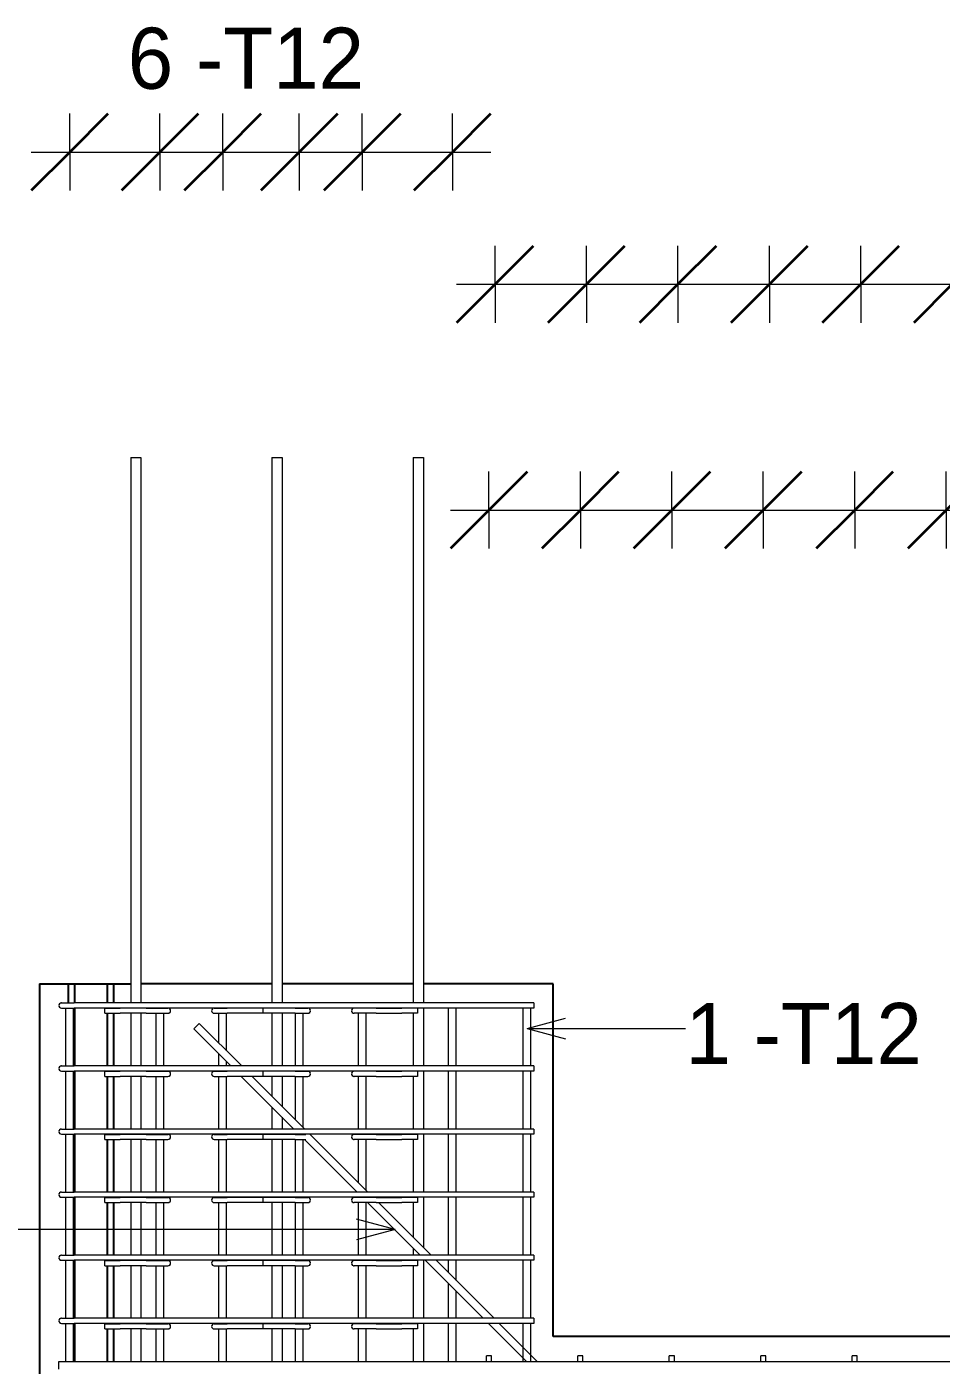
# Model space of a CAD drawing. Header units: millimetres. Extents: x -31655 to -5862, y 2843 to 78926.
# Drawn here: x -30470 to -29046, y 5605 to 7691 of the extents above; entities that cross this region are included whole.
import ezdxf

# ---------------------------------------------------------------- set-up
doc = ezdxf.new("R2010")
doc.units = ezdxf.units.MM
for name, color, linetype, lineweight in [('A-ANNO-DIMS', 211, 'Continuous', 9), ('A-ANNO-DIMS-40', 211, 'Continuous', 9), ('A-WALL', 113, 'Continuous', 25), ('S-RBAR', 171, 'Continuous', 18), ('S-RBAR-IDEN', 171, 'Continuous', 9)]:
    doc.layers.add(name, color=color, linetype=linetype, lineweight=lineweight)
doc.styles.add('Nirmala UI', font='Nirmala.ttf', dxfattribs={"height": 95.25})
doc.dimstyles.new('Arc_Length_-_2_5mm_Arial', dxfattribs={"dimscale": 304.8, "dimtxt": 100.546939, "dimasz": 0.393701, "dimexe": 0.19685, "dimexo": 0.0625, "dimgap": 0.229659, "dimtad": 1, "dimdec": 0, "dimzin": 0, "dimdsep": 46, "dimtxsty": 'Nirmala UI', "dimblk1": 'OBLIQUE', "dimblk2": 'OBLIQUE', "dimsah": 1, "dimcen": 0.09, "dimdle": 0.19685, "dimazin": 0, "dimtfac": 1, "dimtdec": 4, "dimtix": 1, "dimtmove": 0, "dimatfit": 3, "dimfxl": 0.19685, "dimfxlon": 1, "dimtvp": 1, "dimtolj": 1, "dimtzin": 0, "dimarcsym": 2})

# ---------------------------------------------------------------- blocks, each defined once
blk = doc.blocks.new('DIMBLOCK64-Elevation Front')
at = {"layer": 'A-ANNO-DIMS-40', "lineweight": 35}
for p, q in [((-29750.4, 6937.9), (-29690.4, 6997.9)), ((-29607.9, 6937.9), (-29547.9, 6997.9)), ((-29750.4, 6937.9), (-29810.4, 6877.9)), ((-29607.9, 6937.9), (-29667.9, 6877.9))]:
    blk.add_line(p, q, dxfattribs=at)
at = {"layer": 'A-ANNO-DIMS-40'}
for p, q in [((-29750.4, 6937.9), (-29750.4, 6997.9)), ((-29607.9, 6937.9), (-29607.9, 6997.9)), ((-29810.4, 6937.9), (-29607.9, 6937.9)), ((-29750.4, 6937.9), (-29750.4, 6877.9)), ((-29607.9, 6937.9), (-29607.9, 6877.9))]:
    blk.add_line(p, q, dxfattribs=at)
blk = doc.blocks.new('_Oblique')
at = {"color": 0, "linetype": 'ByBlock', "lineweight": -2}
blk.add_line((-0.5, -0.5), (0.5, 0.5), dxfattribs=at)
blk = doc.blocks.new('DIMBLOCK65-Elevation Front')
at = {"layer": 'A-ANNO-DIMS-40', "lineweight": 35}
for p, q in [((-29607.9, 6937.9), (-29547.9, 6997.9)), ((-29465.4, 6937.9), (-29405.4, 6997.9)), ((-29607.9, 6937.9), (-29667.9, 6877.9)), ((-29465.4, 6937.9), (-29525.4, 6877.9))]:
    blk.add_line(p, q, dxfattribs=at)
at = {"layer": 'A-ANNO-DIMS-40'}
for p, q in [((-29607.9, 6937.9), (-29607.9, 6997.9)), ((-29465.4, 6937.9), (-29465.4, 6997.9)), ((-29607.9, 6937.9), (-29465.4, 6937.9)), ((-29607.9, 6937.9), (-29607.9, 6877.9)), ((-29465.4, 6937.9), (-29465.4, 6877.9))]:
    blk.add_line(p, q, dxfattribs=at)
blk = doc.blocks.new('DIMBLOCK66-Elevation Front')
at = {"layer": 'A-ANNO-DIMS-40', "lineweight": 35}
for p, q in [((-29465.4, 6937.9), (-29405.4, 6997.9)), ((-29323, 6937.9), (-29263, 6997.9)), ((-29465.4, 6937.9), (-29525.4, 6877.9)), ((-29323, 6937.9), (-29383, 6877.9))]:
    blk.add_line(p, q, dxfattribs=at)
at = {"layer": 'A-ANNO-DIMS-40'}
for p, q in [((-29465.4, 6937.9), (-29465.4, 6997.9)), ((-29323, 6937.9), (-29323, 6997.9)), ((-29465.4, 6937.9), (-29323, 6937.9)), ((-29465.4, 6937.9), (-29465.4, 6877.9)), ((-29323, 6937.9), (-29323, 6877.9))]:
    blk.add_line(p, q, dxfattribs=at)
blk = doc.blocks.new('DIMBLOCK67-Elevation Front')
at = {"layer": 'A-ANNO-DIMS-40', "lineweight": 35}
for p, q in [((-29323, 6937.9), (-29263, 6997.9)), ((-29180.5, 6937.9), (-29120.5, 6997.9)), ((-29323, 6937.9), (-29383, 6877.9)), ((-29180.5, 6937.9), (-29240.5, 6877.9))]:
    blk.add_line(p, q, dxfattribs=at)
at = {"layer": 'A-ANNO-DIMS-40'}
for p, q in [((-29323, 6937.9), (-29323, 6997.9)), ((-29180.5, 6937.9), (-29180.5, 6997.9)), ((-29323, 6937.9), (-29180.5, 6937.9)), ((-29323, 6937.9), (-29323, 6877.9)), ((-29180.5, 6937.9), (-29180.5, 6877.9))]:
    blk.add_line(p, q, dxfattribs=at)
blk = doc.blocks.new('DIMBLOCK68-Elevation Front')
at = {"layer": 'A-ANNO-DIMS-40', "lineweight": 35}
for p, q in [((-29180.5, 6937.9), (-29120.5, 6997.9)), ((-29038, 6937.9), (-28978, 6997.9)), ((-29180.5, 6937.9), (-29240.5, 6877.9)), ((-29038, 6937.9), (-29098, 6877.9))]:
    blk.add_line(p, q, dxfattribs=at)
at = {"layer": 'A-ANNO-DIMS-40'}
for p, q in [((-29180.5, 6937.9), (-29180.5, 6997.9)), ((-29038, 6937.9), (-29038, 6997.9)), ((-29180.5, 6937.9), (-29038, 6937.9)), ((-29180.5, 6937.9), (-29180.5, 6877.9)), ((-29038, 6937.9), (-29038, 6877.9))]:
    blk.add_line(p, q, dxfattribs=at)
blk = doc.blocks.new('DIMBLOCK69-Elevation Front')
at = {"layer": 'A-ANNO-DIMS-40', "lineweight": 35}
for p, q in [((-29038, 6937.9), (-28978, 6997.9)), ((-28895.5, 6937.9), (-28835.5, 6997.9)), ((-29038, 6937.9), (-29098, 6877.9)), ((-28895.5, 6937.9), (-28955.5, 6877.9))]:
    blk.add_line(p, q, dxfattribs=at)
at = {"layer": 'A-ANNO-DIMS-40'}
for p, q in [((-29038, 6937.9), (-29038, 6997.9)), ((-28895.5, 6937.9), (-28895.5, 6997.9)), ((-29038, 6937.9), (-28895.5, 6937.9)), ((-29038, 6937.9), (-29038, 6877.9)), ((-28895.5, 6937.9), (-28895.5, 6877.9))]:
    blk.add_line(p, q, dxfattribs=at)
blk = doc.blocks.new('DIMBLOCK82-Elevation Front')
at = {"layer": 'A-ANNO-DIMS-40', "lineweight": 35}
for p, q in [((-29750.4, 6937.9), (-29690.4, 6997.9)), ((-29607.9, 6937.9), (-29547.9, 6997.9)), ((-29465.4, 6937.9), (-29405.4, 6997.9)), ((-29323, 6937.9), (-29263, 6997.9)), ((-29180.5, 6937.9), (-29120.5, 6997.9)), ((-29038, 6937.9), (-28978, 6997.9)), ((-28895.5, 6937.9), (-28835.5, 6997.9)), ((-28753.1, 6937.9), (-28693.1, 6997.9)), ((-28610.6, 6937.9), (-28550.6, 6997.9)), ((-28468.1, 6937.9), (-28408.1, 6997.9)), ((-28325.6, 6937.9), (-28265.6, 6997.9)), ((-28183.2, 6937.9), (-28123.2, 6997.9)), ((-28040.7, 6937.9), (-27980.7, 6997.9)), ((-27898.2, 6937.9), (-27838.2, 6997.9)), ((-27755.7, 6937.9), (-27695.7, 6997.9)), ((-27613.3, 6937.9), (-27553.3, 6997.9)), ((-27470.8, 6937.9), (-27410.8, 6997.9)), ((-27328.3, 6937.9), (-27268.3, 6997.9)), ((-27185.8, 6937.9), (-27125.8, 6997.9)), ((-29750.4, 6937.9), (-29810.4, 6877.9)), ((-29607.9, 6937.9), (-29667.9, 6877.9)), ((-29465.4, 6937.9), (-29525.4, 6877.9)), ((-29323, 6937.9), (-29383, 6877.9)), ((-29180.5, 6937.9), (-29240.5, 6877.9)), ((-29038, 6937.9), (-29098, 6877.9)), ((-28895.5, 6937.9), (-28955.5, 6877.9)), ((-28753.1, 6937.9), (-28813.1, 6877.9)), ((-28610.6, 6937.9), (-28670.6, 6877.9)), ((-28468.1, 6937.9), (-28528.1, 6877.9)), ((-28325.6, 6937.9), (-28385.6, 6877.9)), ((-28183.2, 6937.9), (-28243.2, 6877.9)), ((-28040.7, 6937.9), (-28100.7, 6877.9)), ((-27898.2, 6937.9), (-27958.2, 6877.9)), ((-27755.7, 6937.9), (-27815.7, 6877.9)), ((-27613.3, 6937.9), (-27673.3, 6877.9)), ((-27470.8, 6937.9), (-27530.8, 6877.9)), ((-27328.3, 6937.9), (-27388.3, 6877.9)), ((-27185.8, 6937.9), (-27245.8, 6877.9))]:
    blk.add_line(p, q, dxfattribs=at)
at = {"layer": 'A-ANNO-DIMS-40'}
for p, q in [((-29750.4, 6937.9), (-29750.4, 6997.9)), ((-29607.9, 6937.9), (-29607.9, 6997.9)), ((-29465.4, 6937.9), (-29465.4, 6997.9)), ((-29323, 6937.9), (-29323, 6997.9)), ((-29180.5, 6937.9), (-29180.5, 6997.9)), ((-29038, 6937.9), (-29038, 6997.9)), ((-28895.5, 6937.9), (-28895.5, 6997.9)), ((-28753.1, 6937.9), (-28753.1, 6997.9)), ((-28610.6, 6937.9), (-28610.6, 6997.9)), ((-28468.1, 6937.9), (-28468.1, 6997.9)), ((-28325.6, 6937.9), (-28325.6, 6997.9)), ((-28183.2, 6937.9), (-28183.2, 6997.9)), ((-28040.7, 6937.9), (-28040.7, 6997.9)), ((-27898.2, 6937.9), (-27898.2, 6997.9)), ((-27755.7, 6937.9), (-27755.7, 6997.9)), ((-27613.3, 6937.9), (-27613.3, 6997.9)), ((-27470.8, 6937.9), (-27470.8, 6997.9)), ((-27328.3, 6937.9), (-27328.3, 6997.9)), ((-27185.8, 6937.9), (-27185.8, 6997.9)), ((-29810.4, 6937.9), (-27125.8, 6937.9)), ((-29810.4, 6937.9), (-29607.9, 6937.9)), ((-29750.4, 6937.9), (-29750.4, 6877.9)), ((-29607.9, 6937.9), (-29465.4, 6937.9)), ((-29607.9, 6937.9), (-29607.9, 6877.9)), ((-29465.4, 6937.9), (-29323, 6937.9)), ((-29465.4, 6937.9), (-29465.4, 6877.9)), ((-29323, 6937.9), (-29180.5, 6937.9)), ((-29323, 6937.9), (-29323, 6877.9)), ((-29180.5, 6937.9), (-29038, 6937.9)), ((-29180.5, 6937.9), (-29180.5, 6877.9)), ((-29038, 6937.9), (-28895.5, 6937.9)), ((-29038, 6937.9), (-29038, 6877.9)), ((-28895.5, 6937.9), (-28753.1, 6937.9)), ((-28895.5, 6937.9), (-28895.5, 6877.9)), ((-28753.1, 6937.9), (-28610.6, 6937.9)), ((-28753.1, 6937.9), (-28753.1, 6877.9)), ((-28610.6, 6937.9), (-28468.1, 6937.9)), ((-28610.6, 6937.9), (-28610.6, 6877.9)), ((-28468.1, 6937.9), (-28325.6, 6937.9)), ((-28468.1, 6937.9), (-28468.1, 6877.9)), ((-28325.6, 6937.9), (-28183.2, 6937.9)), ((-28325.6, 6937.9), (-28325.6, 6877.9)), ((-28183.2, 6937.9), (-28040.7, 6937.9)), ((-28183.2, 6937.9), (-28183.2, 6877.9)), ((-28040.7, 6937.9), (-27898.2, 6937.9)), ((-28040.7, 6937.9), (-28040.7, 6877.9)), ((-27898.2, 6937.9), (-27755.7, 6937.9)), ((-27898.2, 6937.9), (-27898.2, 6877.9)), ((-27755.7, 6937.9), (-27613.3, 6937.9)), ((-27755.7, 6937.9), (-27755.7, 6877.9)), ((-27613.3, 6937.9), (-27470.8, 6937.9)), ((-27613.3, 6937.9), (-27613.3, 6877.9)), ((-27470.8, 6937.9), (-27328.3, 6937.9)), ((-27470.8, 6937.9), (-27470.8, 6877.9)), ((-27328.3, 6937.9), (-27125.8, 6937.9)), ((-27328.3, 6937.9), (-27328.3, 6877.9)), ((-27185.8, 6937.9), (-27185.8, 6877.9))]:
    blk.add_line(p, q, dxfattribs=at)
blk = doc.blocks.new('_None')
blk = doc.blocks.new('DIMBLOCK83-Elevation Front')
at = {"layer": 'A-ANNO-DIMS-40', "lineweight": 35}
for p, q in [((-30403.5, 7495.9), (-30343.5, 7555.9)), ((-30263, 7495.9), (-30203, 7555.9)), ((-30403.5, 7495.9), (-30463.5, 7435.9)), ((-30263, 7495.9), (-30323, 7435.9))]:
    blk.add_line(p, q, dxfattribs=at)
at = {"layer": 'A-ANNO-DIMS-40'}
for p, q in [((-30403.5, 7495.9), (-30403.5, 7555.9)), ((-30263, 7495.9), (-30263, 7555.9)), ((-30463.5, 7495.9), (-30263, 7495.9)), ((-30403.5, 7495.9), (-30403.5, 7435.9)), ((-30263, 7495.9), (-30263, 7435.9))]:
    blk.add_line(p, q, dxfattribs=at)
blk = doc.blocks.new('DIMBLOCK84-Elevation Front')
at = {"layer": 'A-ANNO-DIMS-40', "lineweight": 35}
for p, q in [((-30263, 7495.9), (-30203, 7555.9)), ((-30165, 7495.9), (-30105, 7555.9)), ((-30263, 7495.9), (-30323, 7435.9)), ((-30165, 7495.9), (-30225, 7435.9))]:
    blk.add_line(p, q, dxfattribs=at)
at = {"layer": 'A-ANNO-DIMS-40'}
for p, q in [((-30263, 7495.9), (-30263, 7555.9)), ((-30165, 7495.9), (-30165, 7555.9)), ((-30263, 7495.9), (-30165, 7495.9)), ((-30263, 7495.9), (-30263, 7435.9)), ((-30165, 7495.9), (-30165, 7435.9))]:
    blk.add_line(p, q, dxfattribs=at)
blk = doc.blocks.new('DIMBLOCK85-Elevation Front')
at = {"layer": 'A-ANNO-DIMS-40', "lineweight": 35}
for p, q in [((-30165, 7495.9), (-30105, 7555.9)), ((-30045.8, 7495.9), (-29985.8, 7555.9)), ((-30165, 7495.9), (-30225, 7435.9)), ((-30045.8, 7495.9), (-30105.8, 7435.9))]:
    blk.add_line(p, q, dxfattribs=at)
at = {"layer": 'A-ANNO-DIMS-40'}
for p, q in [((-30165, 7495.9), (-30165, 7555.9)), ((-30045.8, 7495.9), (-30045.8, 7555.9)), ((-30165, 7495.9), (-30045.8, 7495.9)), ((-30165, 7495.9), (-30165, 7435.9)), ((-30045.8, 7495.9), (-30045.8, 7435.9))]:
    blk.add_line(p, q, dxfattribs=at)
blk = doc.blocks.new('DIMBLOCK86-Elevation Front')
at = {"layer": 'A-ANNO-DIMS-40', "lineweight": 35}
for p, q in [((-30045.8, 7495.9), (-29985.8, 7555.9)), ((-29947.8, 7495.9), (-29887.8, 7555.9)), ((-30045.8, 7495.9), (-30105.8, 7435.9)), ((-29947.8, 7495.9), (-30007.8, 7435.9))]:
    blk.add_line(p, q, dxfattribs=at)
at = {"layer": 'A-ANNO-DIMS-40'}
for p, q in [((-30045.8, 7495.9), (-30045.8, 7555.9)), ((-29947.8, 7495.9), (-29947.8, 7555.9)), ((-30045.8, 7495.9), (-29947.8, 7495.9)), ((-30045.8, 7495.9), (-30045.8, 7435.9)), ((-29947.8, 7495.9), (-29947.8, 7435.9))]:
    blk.add_line(p, q, dxfattribs=at)
blk = doc.blocks.new('DIMBLOCK87-Elevation Front')
at = {"layer": 'A-ANNO-DIMS-40', "lineweight": 35}
for p, q in [((-29947.8, 7495.9), (-29887.8, 7555.9)), ((-29807.3, 7495.9), (-29747.3, 7555.9)), ((-29947.8, 7495.9), (-30007.8, 7435.9)), ((-29807.3, 7495.9), (-29867.3, 7435.9))]:
    blk.add_line(p, q, dxfattribs=at)
at = {"layer": 'A-ANNO-DIMS-40'}
for p, q in [((-29947.8, 7495.9), (-29947.8, 7555.9)), ((-29807.3, 7495.9), (-29807.3, 7555.9)), ((-29947.8, 7495.9), (-29747.3, 7495.9)), ((-29947.8, 7495.9), (-29947.8, 7435.9)), ((-29807.3, 7495.9), (-29807.3, 7435.9))]:
    blk.add_line(p, q, dxfattribs=at)
blk = doc.blocks.new('DIMBLOCK103-Elevation Front')
at = {"layer": 'A-ANNO-DIMS-40', "lineweight": 35}
for p, q in [((-29740.9, 7290), (-29680.9, 7350)), ((-29598.4, 7290), (-29538.4, 7350)), ((-29740.9, 7290), (-29800.9, 7230)), ((-29598.4, 7290), (-29658.4, 7230))]:
    blk.add_line(p, q, dxfattribs=at)
at = {"layer": 'A-ANNO-DIMS-40'}
for p, q in [((-29740.9, 7290), (-29740.9, 7350)), ((-29598.4, 7290), (-29598.4, 7350)), ((-29800.9, 7290), (-29598.4, 7290)), ((-29740.9, 7290), (-29740.9, 7230)), ((-29598.4, 7290), (-29598.4, 7230))]:
    blk.add_line(p, q, dxfattribs=at)
blk = doc.blocks.new('DIMBLOCK104-Elevation Front')
at = {"layer": 'A-ANNO-DIMS-40', "lineweight": 35}
for p, q in [((-29598.4, 7290), (-29538.4, 7350)), ((-29455.9, 7290), (-29395.9, 7350)), ((-29598.4, 7290), (-29658.4, 7230)), ((-29455.9, 7290), (-29515.9, 7230))]:
    blk.add_line(p, q, dxfattribs=at)
at = {"layer": 'A-ANNO-DIMS-40'}
for p, q in [((-29598.4, 7290), (-29598.4, 7350)), ((-29455.9, 7290), (-29455.9, 7350)), ((-29598.4, 7290), (-29455.9, 7290)), ((-29598.4, 7290), (-29598.4, 7230)), ((-29455.9, 7290), (-29455.9, 7230))]:
    blk.add_line(p, q, dxfattribs=at)
blk = doc.blocks.new('DIMBLOCK105-Elevation Front')
at = {"layer": 'A-ANNO-DIMS-40', "lineweight": 35}
for p, q in [((-29455.9, 7290), (-29395.9, 7350)), ((-29313.5, 7290), (-29253.5, 7350)), ((-29455.9, 7290), (-29515.9, 7230)), ((-29313.5, 7290), (-29373.5, 7230))]:
    blk.add_line(p, q, dxfattribs=at)
at = {"layer": 'A-ANNO-DIMS-40'}
for p, q in [((-29455.9, 7290), (-29455.9, 7350)), ((-29313.5, 7290), (-29313.5, 7350)), ((-29455.9, 7290), (-29313.5, 7290)), ((-29455.9, 7290), (-29455.9, 7230)), ((-29313.5, 7290), (-29313.5, 7230))]:
    blk.add_line(p, q, dxfattribs=at)
blk = doc.blocks.new('DIMBLOCK106-Elevation Front')
at = {"layer": 'A-ANNO-DIMS-40', "lineweight": 35}
for p, q in [((-29313.5, 7290), (-29253.5, 7350)), ((-29171, 7290), (-29111, 7350)), ((-29313.5, 7290), (-29373.5, 7230)), ((-29171, 7290), (-29231, 7230))]:
    blk.add_line(p, q, dxfattribs=at)
at = {"layer": 'A-ANNO-DIMS-40'}
for p, q in [((-29313.5, 7290), (-29313.5, 7350)), ((-29171, 7290), (-29171, 7350)), ((-29313.5, 7290), (-29171, 7290)), ((-29313.5, 7290), (-29313.5, 7230)), ((-29171, 7290), (-29171, 7230))]:
    blk.add_line(p, q, dxfattribs=at)
blk = doc.blocks.new('DIMBLOCK107-Elevation Front')
at = {"layer": 'A-ANNO-DIMS-40', "lineweight": 35}
for p, q in [((-29171, 7290), (-29111, 7350)), ((-29028.6, 7290), (-28968.6, 7350)), ((-29171, 7290), (-29231, 7230)), ((-29028.6, 7290), (-29088.6, 7230))]:
    blk.add_line(p, q, dxfattribs=at)
at = {"layer": 'A-ANNO-DIMS-40'}
for p, q in [((-29171, 7290), (-29171, 7350)), ((-29028.6, 7290), (-29028.6, 7350)), ((-29171, 7290), (-29028.6, 7290)), ((-29171, 7290), (-29171, 7230)), ((-29028.6, 7290), (-29028.6, 7230))]:
    blk.add_line(p, q, dxfattribs=at)
blk = doc.blocks.new('DIMBLOCK108-Elevation Front')
at = {"layer": 'A-ANNO-DIMS-40', "lineweight": 35}
for p, q in [((-29028.6, 7290), (-28968.6, 7350)), ((-28886.1, 7290), (-28826.1, 7350)), ((-29028.6, 7290), (-29088.6, 7230)), ((-28886.1, 7290), (-28946.1, 7230))]:
    blk.add_line(p, q, dxfattribs=at)
at = {"layer": 'A-ANNO-DIMS-40'}
for p, q in [((-29028.6, 7290), (-29028.6, 7350)), ((-28886.1, 7290), (-28886.1, 7350)), ((-29028.6, 7290), (-28886.1, 7290)), ((-29028.6, 7290), (-29028.6, 7230)), ((-28886.1, 7290), (-28886.1, 7230))]:
    blk.add_line(p, q, dxfattribs=at)
blk = doc.blocks.new('DIMBLOCK121-Elevation Front')
at = {"layer": 'A-ANNO-DIMS-40', "lineweight": 35}
for p, q in [((-29740.9, 7290), (-29680.9, 7350)), ((-29598.4, 7290), (-29538.4, 7350)), ((-29455.9, 7290), (-29395.9, 7350)), ((-29313.5, 7290), (-29253.5, 7350)), ((-29171, 7290), (-29111, 7350)), ((-29028.6, 7290), (-28968.6, 7350)), ((-28886.1, 7290), (-28826.1, 7350)), ((-28743.6, 7290), (-28683.6, 7350)), ((-28601.2, 7290), (-28541.2, 7350)), ((-28458.7, 7290), (-28398.7, 7350)), ((-28316.3, 7290), (-28256.3, 7350)), ((-28173.8, 7290), (-28113.8, 7350)), ((-28031.3, 7290), (-27971.3, 7350)), ((-27888.9, 7290), (-27828.9, 7350)), ((-27746.4, 7290), (-27686.4, 7350)), ((-27603.9, 7290), (-27543.9, 7350)), ((-27461.5, 7290), (-27401.5, 7350)), ((-27319, 7290), (-27259, 7350)), ((-27176.6, 7290), (-27116.6, 7350)), ((-29740.9, 7290), (-29800.9, 7230)), ((-29598.4, 7290), (-29658.4, 7230)), ((-29455.9, 7290), (-29515.9, 7230)), ((-29313.5, 7290), (-29373.5, 7230)), ((-29171, 7290), (-29231, 7230)), ((-29028.6, 7290), (-29088.6, 7230)), ((-28886.1, 7290), (-28946.1, 7230)), ((-28743.6, 7290), (-28803.6, 7230)), ((-28601.2, 7290), (-28661.2, 7230)), ((-28458.7, 7290), (-28518.7, 7230)), ((-28316.3, 7290), (-28376.3, 7230)), ((-28173.8, 7290), (-28233.8, 7230)), ((-28031.3, 7290), (-28091.3, 7230)), ((-27888.9, 7290), (-27948.9, 7230)), ((-27746.4, 7290), (-27806.4, 7230)), ((-27603.9, 7290), (-27663.9, 7230)), ((-27461.5, 7290), (-27521.5, 7230)), ((-27319, 7290), (-27379, 7230)), ((-27176.6, 7290), (-27236.6, 7230))]:
    blk.add_line(p, q, dxfattribs=at)
at = {"layer": 'A-ANNO-DIMS-40'}
for p, q in [((-29740.9, 7290), (-29740.9, 7350)), ((-29598.4, 7290), (-29598.4, 7350)), ((-29455.9, 7290), (-29455.9, 7350)), ((-29313.5, 7290), (-29313.5, 7350)), ((-29171, 7290), (-29171, 7350)), ((-29028.6, 7290), (-29028.6, 7350)), ((-28886.1, 7290), (-28886.1, 7350)), ((-28743.6, 7290), (-28743.6, 7350)), ((-28601.2, 7290), (-28601.2, 7350)), ((-28458.7, 7290), (-28458.7, 7350)), ((-28316.3, 7290), (-28316.3, 7350)), ((-28173.8, 7290), (-28173.8, 7350)), ((-28031.3, 7290), (-28031.3, 7350)), ((-27888.9, 7290), (-27888.9, 7350)), ((-27746.4, 7290), (-27746.4, 7350)), ((-27603.9, 7290), (-27603.9, 7350)), ((-27461.5, 7290), (-27461.5, 7350)), ((-27319, 7290), (-27319, 7350)), ((-27176.6, 7290), (-27176.6, 7350)), ((-29800.9, 7290), (-27116.6, 7290)), ((-29800.9, 7290), (-29598.4, 7290)), ((-29740.9, 7290), (-29740.9, 7230)), ((-29598.4, 7290), (-29455.9, 7290)), ((-29598.4, 7290), (-29598.4, 7230)), ((-29455.9, 7290), (-29313.5, 7290)), ((-29455.9, 7290), (-29455.9, 7230)), ((-29313.5, 7290), (-29171, 7290)), ((-29313.5, 7290), (-29313.5, 7230)), ((-29171, 7290), (-29028.6, 7290)), ((-29171, 7290), (-29171, 7230)), ((-29028.6, 7290), (-28886.1, 7290)), ((-29028.6, 7290), (-29028.6, 7230)), ((-28886.1, 7290), (-28743.6, 7290)), ((-28886.1, 7290), (-28886.1, 7230)), ((-28743.6, 7290), (-28601.2, 7290)), ((-28743.6, 7290), (-28743.6, 7230)), ((-28601.2, 7290), (-28458.7, 7290)), ((-28601.2, 7290), (-28601.2, 7230)), ((-28458.7, 7290), (-28316.3, 7290)), ((-28458.7, 7290), (-28458.7, 7230)), ((-28316.3, 7290), (-28173.8, 7290)), ((-28316.3, 7290), (-28316.3, 7230)), ((-28173.8, 7290), (-28031.3, 7290)), ((-28173.8, 7290), (-28173.8, 7230)), ((-28031.3, 7290), (-27888.9, 7290)), ((-28031.3, 7290), (-28031.3, 7230)), ((-27888.9, 7290), (-27746.4, 7290)), ((-27888.9, 7290), (-27888.9, 7230)), ((-27746.4, 7290), (-27603.9, 7290)), ((-27746.4, 7290), (-27746.4, 7230)), ((-27603.9, 7290), (-27461.5, 7290)), ((-27603.9, 7290), (-27603.9, 7230)), ((-27461.5, 7290), (-27319, 7290)), ((-27461.5, 7290), (-27461.5, 7230)), ((-27319, 7290), (-27116.6, 7290)), ((-27319, 7290), (-27319, 7230)), ((-27176.6, 7290), (-27176.6, 7230))]:
    blk.add_line(p, q, dxfattribs=at)

msp = doc.modelspace()

# ---------------------------------------------------------------- linework, layer by layer
at = {"layer": 'A-WALL'}
for p, q in [((-30450.4, 6199.7), (-30450.4, 3269.8)), ((-30450.4, 6199.7), (-30308.5, 6199.7)), ((-30405.4, 6169.7), (-30405.4, 6199.7)), ((-30395.4, 6169.7), (-30395.4, 6199.7)), ((-30345.4, 6199.7), (-30345.4, 6169.7)), ((-30335.4, 6199.7), (-30335.4, 6169.7)), ((-30088.4, 6199.7), (-30292.5, 6199.7)), ((-29868.4, 6199.7), (-30072.4, 6199.7)), ((-29650.4, 6199.7), (-29852.4, 6199.7)), ((-29650.4, 5649.8), (-29650.4, 6199.7)), ((-30395.4, 6071.5), (-30395.4, 6161.7)), ((-30345.4, 6153.6), (-30345.4, 6071.5)), ((-30335.4, 6153.6), (-30335.4, 6071.5)), ((-30395.4, 5973.2), (-30395.4, 6063.5)), ((-30345.4, 6055.2), (-30345.4, 5973.2)), ((-30335.4, 6055.2), (-30335.4, 5973.2)), ((-30395.4, 5874.9), (-30395.4, 5965.2)), ((-30345.4, 5956.8), (-30345.4, 5874.9)), ((-30335.4, 5956.8), (-30335.4, 5874.9)), ((-30395.4, 5776.6), (-30395.4, 5866.6)), ((-30345.4, 5858.4), (-30345.4, 5776.6)), ((-30335.4, 5858.4), (-30335.4, 5776.6)), ((-30395.4, 5678.3), (-30395.4, 5768.6)), ((-30345.4, 5768.6), (-30345.4, 5768)), ((-30345.4, 5760), (-30345.4, 5678.3)), ((-30335.4, 5768.6), (-30335.4, 5768)), ((-30335.4, 5760), (-30335.4, 5678.3)), ((-30395.4, 5611), (-30395.4, 5670.3)), ((-30345.4, 5670.3), (-30345.4, 5669.6)), ((-30345.4, 5661.6), (-30345.4, 5611)), ((-30335.4, 5670.3), (-30335.4, 5669.6)), ((-30335.4, 5661.6), (-30335.4, 5611)), ((-27250.4, 5649.8), (-29650.4, 5649.8))]:
    msp.add_line(p, q, dxfattribs=at)
at = {"layer": 'S-RBAR'}
for p, q in [((-30308.5, 7019.7), (-30308.5, 6169.7)), ((-30308.5, 7019.7), (-30292.5, 7019.7)), ((-30292.5, 7019.7), (-30292.5, 6169.7)), ((-30088.4, 7019.7), (-30088.4, 6169.7)), ((-30088.4, 7019.7), (-30072.4, 7019.7)), ((-30072.4, 7019.7), (-30072.4, 6169.7)), ((-29868.4, 7019.7), (-29868.4, 6169.7)), ((-29868.4, 7019.7), (-29852.4, 7019.7)), ((-29852.4, 7019.7), (-29852.4, 6169.7)), ((-30416.4, 6169.7), (-30396.4, 6169.7)), ((-30416.4, 6161.7), (-30396.4, 6161.7)), ((-30409.5, 6071.5), (-30409.5, 6161.7)), ((-30397.5, 6071.5), (-30397.5, 6161.7)), ((-29680.4, 6169.7), (-30396.4, 6169.7)), ((-29680.4, 6161.7), (-30396.4, 6161.7)), ((-30348.9, 6161.6), (-30324.7, 6161.6)), ((-30348.9, 6153.6), (-30348.9, 6161.6)), ((-30284.5, 6161.6), (-30324.7, 6161.6)), ((-30284.5, 6161.6), (-30250.4, 6161.6)), ((-30178.4, 6161.6), (-30158.4, 6161.6)), ((-30102.6, 6161.6), (-30158.4, 6161.6)), ((-30096.1, 6161.6), (-30102.6, 6161.6)), ((-30102.6, 6161.6), (-30102.6, 6153.6)), ((-30052.4, 6161.6), (-30096.1, 6161.6)), ((-30052.4, 6161.6), (-30032.4, 6161.6)), ((-29926.3, 6161.6), (-29960.4, 6161.6)), ((-29926.3, 6161.6), (-29886.1, 6161.6)), ((-29861.9, 6161.6), (-29886.1, 6161.6)), ((-29861.9, 6161.6), (-29861.9, 6153.6)), ((-29852.4, 6161.7), (-29852.4, 6071.5)), ((-29813.3, 6071.5), (-29813.3, 6161.7)), ((-29801.3, 6071.5), (-29801.3, 6161.7)), ((-29697.1, 6071.5), (-29697.1, 6161.7)), ((-29685.1, 6071.5), (-29685.1, 6161.7)), ((-29680.4, 6169.7), (-29680.4, 6161.7)), ((-30348.9, 6153.6), (-30324.7, 6153.6)), ((-30284.5, 6153.6), (-30324.7, 6153.6)), ((-30308.5, 6153.6), (-30308.5, 6071.5)), ((-30292.5, 6153.6), (-30292.5, 6071.5)), ((-30284.5, 6153.6), (-30250.4, 6153.6)), ((-30269, 6071.5), (-30269, 6153.6)), ((-30257, 6071.5), (-30257, 6153.6)), ((-30210.3, 6129.3), (-30201.9, 6137.8)), ((-30201.9, 6137.8), (-30135.5, 6071.5)), ((-30178.4, 6153.6), (-30158.4, 6153.6)), ((-30171, 6107), (-30171, 6153.6)), ((-30159, 6095), (-30159, 6153.6)), ((-30102.6, 6153.6), (-30158.4, 6153.6)), ((-30096.1, 6153.6), (-30102.6, 6153.6)), ((-30052.4, 6153.6), (-30096.1, 6153.6)), ((-30088.4, 6153.6), (-30088.4, 6071.5)), ((-30072.4, 6153.6), (-30072.4, 6071.5)), ((-30052.4, 6153.6), (-30032.4, 6153.6)), ((-30051.8, 6071.5), (-30051.8, 6153.6)), ((-30039.8, 6071.5), (-30039.8, 6153.6)), ((-29926.3, 6153.6), (-29960.4, 6153.6)), ((-29953.8, 6071.5), (-29953.8, 6153.6)), ((-29941.8, 6071.5), (-29941.8, 6153.6)), ((-29926.3, 6153.6), (-29886.1, 6153.6)), ((-29861.9, 6153.6), (-29886.1, 6153.6)), ((-29868.4, 6153.6), (-29868.4, 6071.5)), ((-30210.3, 6129.3), (-30152.5, 6071.5)), ((-30416.4, 6071.5), (-30396.4, 6071.5)), ((-29680.4, 6071.5), (-30396.4, 6071.5)), ((-30171, 6071.5), (-30171, 6090)), ((-30159, 6071.5), (-30159, 6078)), ((-29680.4, 6071.5), (-29680.4, 6063.5)), ((-30416.4, 6063.5), (-30396.4, 6063.5)), ((-30409.5, 5973.2), (-30409.5, 6063.5)), ((-30397.5, 5973.2), (-30397.5, 6063.5)), ((-29680.4, 6063.5), (-30396.4, 6063.5)), ((-30348.9, 6063.2), (-30324.7, 6063.2)), ((-30348.9, 6055.2), (-30348.9, 6063.2)), ((-30348.9, 6055.2), (-30324.7, 6055.2)), ((-30284.5, 6063.2), (-30324.7, 6063.2)), ((-30284.5, 6055.2), (-30324.7, 6055.2)), ((-30308.5, 6055.2), (-30308.5, 5973.2)), ((-30292.5, 6055.2), (-30292.5, 5973.2)), ((-30284.5, 6063.2), (-30250.4, 6063.2)), ((-30284.5, 6055.2), (-30250.4, 6055.2)), ((-30269, 5973.2), (-30269, 6055.2)), ((-30257, 5973.2), (-30257, 6055.2)), ((-30178.4, 6063.2), (-30158.4, 6063.2)), ((-30178.4, 6055.2), (-30158.4, 6055.2)), ((-30171, 5973.2), (-30171, 6055.2)), ((-30159, 5973.2), (-30159, 6055.2)), ((-30102.6, 6063.2), (-30158.4, 6063.2)), ((-30102.6, 6055.2), (-30158.4, 6055.2)), ((-30136.2, 6055.2), (-30054.2, 5973.2)), ((-30119.3, 6055.2), (-30037.2, 5973.2)), ((-30096.1, 6063.2), (-30102.6, 6063.2)), ((-30102.6, 6063.2), (-30102.6, 6055.2)), ((-30096.1, 6055.2), (-30102.6, 6055.2)), ((-30052.4, 6063.2), (-30096.1, 6063.2)), ((-30052.4, 6055.2), (-30096.1, 6055.2)), ((-30088.4, 6055.2), (-30088.4, 6024.3)), ((-30072.4, 6055.2), (-30072.4, 6008.3)), ((-30052.4, 6063.2), (-30032.4, 6063.2)), ((-30052.4, 6055.2), (-30032.4, 6055.2)), ((-30051.8, 5987.7), (-30051.8, 6055.2)), ((-30039.8, 5975.7), (-30039.8, 6055.2)), ((-29926.3, 6063.2), (-29960.4, 6063.2)), ((-29926.3, 6055.2), (-29960.4, 6055.2)), ((-29953.8, 5973.2), (-29953.8, 6055.2)), ((-29941.8, 5973.2), (-29941.8, 6055.2)), ((-29926.3, 6063.2), (-29886.1, 6063.2)), ((-29926.3, 6055.2), (-29886.1, 6055.2)), ((-29861.9, 6063.2), (-29886.1, 6063.2)), ((-29861.9, 6055.2), (-29886.1, 6055.2)), ((-29868.4, 6055.2), (-29868.4, 5973.2)), ((-29861.9, 6063.2), (-29861.9, 6055.2)), ((-29852.4, 6063.5), (-29852.4, 5973.2)), ((-29813.3, 5973.2), (-29813.3, 6063.5)), ((-29801.3, 5973.2), (-29801.3, 6063.5)), ((-29697.1, 5973.2), (-29697.1, 6063.5)), ((-29685.1, 5973.2), (-29685.1, 6063.5)), ((-30088.4, 6007.4), (-30088.4, 5973.2)), ((-30072.4, 5991.4), (-30072.4, 5973.2)), ((-30416.4, 5973.2), (-30396.4, 5973.2)), ((-29680.4, 5973.2), (-30396.4, 5973.2)), ((-29680.4, 5973.2), (-29680.4, 5965.2)), ((-30416.4, 5965.2), (-30396.4, 5965.2)), ((-30409.5, 5874.9), (-30409.5, 5965.2)), ((-30397.5, 5874.9), (-30397.5, 5965.2)), ((-29680.4, 5965.2), (-30396.4, 5965.2)), ((-30348.9, 5964.8), (-30324.7, 5964.8)), ((-30348.9, 5956.8), (-30348.9, 5964.8)), ((-30348.9, 5956.8), (-30324.7, 5956.8)), ((-30284.5, 5964.8), (-30324.7, 5964.8)), ((-30284.5, 5956.8), (-30324.7, 5956.8)), ((-30308.5, 5956.8), (-30308.5, 5874.9)), ((-30292.5, 5956.8), (-30292.5, 5874.9)), ((-30284.5, 5964.8), (-30250.4, 5964.8)), ((-30284.5, 5956.8), (-30250.4, 5956.8)), ((-30269, 5874.9), (-30269, 5956.8)), ((-30257, 5874.9), (-30257, 5956.8)), ((-30178.4, 5964.8), (-30158.4, 5964.8)), ((-30178.4, 5956.8), (-30158.4, 5956.8)), ((-30171, 5874.9), (-30171, 5956.8)), ((-30159, 5874.9), (-30159, 5956.8)), ((-30102.6, 5964.8), (-30158.4, 5964.8)), ((-30102.6, 5956.8), (-30158.4, 5956.8)), ((-30096.1, 5964.8), (-30102.6, 5964.8)), ((-30102.6, 5964.8), (-30102.6, 5956.8)), ((-30096.1, 5956.8), (-30102.6, 5956.8)), ((-30052.4, 5964.8), (-30096.1, 5964.8)), ((-30052.4, 5956.8), (-30096.1, 5956.8)), ((-30088.4, 5956.8), (-30088.4, 5874.9)), ((-30072.4, 5956.8), (-30072.4, 5874.9)), ((-30052.4, 5964.8), (-30035.4, 5964.8)), ((-30052.4, 5956.8), (-30035.4, 5956.8)), ((-30051.8, 5874.9), (-30051.8, 5956.8)), ((-30039.8, 5874.9), (-30039.8, 5956.8)), ((-30037.8, 5956.8), (-29955.9, 5874.9)), ((-30029.2, 5965.2), (-29938.9, 5874.9)), ((-29926.3, 5964.8), (-29960.4, 5964.8)), ((-29926.3, 5956.8), (-29960.4, 5956.8)), ((-29953.8, 5889.7), (-29953.8, 5956.8)), ((-29941.8, 5877.7), (-29941.8, 5956.8)), ((-29926.3, 5964.8), (-29886.1, 5964.8)), ((-29926.3, 5956.8), (-29886.1, 5956.8)), ((-29861.9, 5964.8), (-29886.1, 5964.8)), ((-29861.9, 5956.8), (-29886.1, 5956.8)), ((-29868.4, 5956.8), (-29868.4, 5874.9)), ((-29861.9, 5964.8), (-29861.9, 5956.8)), ((-29852.4, 5965.2), (-29852.4, 5874.9)), ((-29813.3, 5874.9), (-29813.3, 5965.2)), ((-29801.3, 5874.9), (-29801.3, 5965.2)), ((-29697.1, 5874.9), (-29697.1, 5965.2)), ((-29685.1, 5874.9), (-29685.1, 5965.2)), ((-30416.4, 5874.9), (-30396.4, 5874.9)), ((-30416.4, 5866.9), (-30396.4, 5866.9)), ((-30409.5, 5776.6), (-30409.5, 5866.6)), ((-30397.5, 5776.6), (-30397.5, 5866.6)), ((-29680.4, 5874.9), (-30396.4, 5874.9)), ((-29680.4, 5866.9), (-30396.4, 5866.9)), ((-30348.9, 5866.4), (-30324.7, 5866.4)), ((-30348.9, 5858.4), (-30348.9, 5866.4)), ((-30284.5, 5866.4), (-30324.7, 5866.4)), ((-30284.5, 5866.4), (-30250.4, 5866.4)), ((-30178.4, 5866.4), (-30158.4, 5866.4)), ((-30102.6, 5866.4), (-30158.4, 5866.4)), ((-30096.1, 5866.4), (-30102.6, 5866.4)), ((-30102.6, 5866.4), (-30102.6, 5858.4)), ((-30052.4, 5866.4), (-30096.1, 5866.4)), ((-30052.4, 5866.4), (-30032.4, 5866.4)), ((-29926.3, 5866.4), (-29960.4, 5866.4)), ((-29926.3, 5866.4), (-29886.1, 5866.4)), ((-29861.9, 5866.4), (-29886.1, 5866.4)), ((-29861.9, 5866.4), (-29861.9, 5858.4)), ((-29852.4, 5866.9), (-29852.4, 5788.3)), ((-29813.3, 5776.6), (-29813.3, 5866.9)), ((-29801.3, 5776.6), (-29801.3, 5866.9)), ((-29697.1, 5776.6), (-29697.1, 5866.9)), ((-29685.1, 5776.6), (-29685.1, 5866.9)), ((-29680.4, 5874.9), (-29680.4, 5866.9)), ((-30348.9, 5858.4), (-30324.7, 5858.4)), ((-30284.5, 5858.4), (-30324.7, 5858.4)), ((-30308.5, 5858.4), (-30308.5, 5776.6)), ((-30292.5, 5858.4), (-30292.5, 5776.6)), ((-30284.5, 5858.4), (-30250.4, 5858.4)), ((-30269, 5776.6), (-30269, 5858.4)), ((-30257, 5776.6), (-30257, 5858.4)), ((-30178.4, 5858.4), (-30158.4, 5858.4)), ((-30171, 5776.6), (-30171, 5858.4)), ((-30159, 5776.6), (-30159, 5858.4)), ((-30102.6, 5858.4), (-30158.4, 5858.4)), ((-30096.1, 5858.4), (-30102.6, 5858.4)), ((-30052.4, 5858.4), (-30096.1, 5858.4)), ((-30088.4, 5858.4), (-30088.4, 5776.6)), ((-30072.4, 5858.4), (-30072.4, 5776.6)), ((-30052.4, 5858.4), (-30032.4, 5858.4)), ((-30051.8, 5776.6), (-30051.8, 5858.4)), ((-30039.8, 5776.6), (-30039.8, 5858.4)), ((-29926.3, 5858.4), (-29960.4, 5858.4)), ((-29953.8, 5776.6), (-29953.8, 5858.4)), ((-29941.8, 5776.6), (-29941.8, 5858.4)), ((-29939.4, 5858.4), (-29857.6, 5776.6)), ((-29926.3, 5858.4), (-29886.1, 5858.4)), ((-29922.1, 5858.1), (-29840.6, 5776.6)), ((-29861.9, 5858.4), (-29886.1, 5858.4)), ((-29868.4, 5858.4), (-29868.4, 5804.3)), ((-29868.4, 5787.4), (-29868.4, 5776.6)), ((-30416.4, 5776.6), (-30396.4, 5776.6)), ((-30416.4, 5768.6), (-30396.4, 5768.6)), ((-30409.5, 5678.3), (-30409.5, 5768.6)), ((-30397.5, 5678.3), (-30397.5, 5768.6)), ((-29680.4, 5776.6), (-30396.4, 5776.6)), ((-29680.4, 5768.6), (-30396.4, 5768.6)), ((-30348.9, 5768), (-30324.7, 5768)), ((-30348.9, 5760), (-30348.9, 5768)), ((-30348.9, 5760), (-30324.7, 5760)), ((-30284.5, 5768), (-30324.7, 5768)), ((-30284.5, 5760), (-30324.7, 5760)), ((-30308.5, 5768.6), (-30308.5, 5768)), ((-30308.5, 5760), (-30308.5, 5678.3)), ((-30292.5, 5768.6), (-30292.5, 5768)), ((-30292.5, 5760), (-30292.5, 5678.3)), ((-30284.5, 5768), (-30250.4, 5768)), ((-30284.5, 5760), (-30250.4, 5760)), ((-30269, 5768), (-30269, 5768.6)), ((-30269, 5678.3), (-30269, 5760)), ((-30257, 5768), (-30257, 5768.6)), ((-30257, 5678.3), (-30257, 5760)), ((-30178.4, 5768), (-30158.4, 5768)), ((-30178.4, 5760), (-30158.4, 5760)), ((-30171, 5768), (-30171, 5768.6)), ((-30171, 5678.3), (-30171, 5760)), ((-30159, 5768), (-30159, 5768.6)), ((-30159, 5678.3), (-30159, 5760)), ((-30102.6, 5768), (-30158.4, 5768)), ((-30102.6, 5760), (-30158.4, 5760)), ((-30096.1, 5768), (-30102.6, 5768)), ((-30102.6, 5768), (-30102.6, 5760)), ((-30096.1, 5760), (-30102.6, 5760)), ((-30052.4, 5768), (-30096.1, 5768)), ((-30052.4, 5760), (-30096.1, 5760)), ((-30088.4, 5768.6), (-30088.4, 5768)), ((-30088.4, 5760), (-30088.4, 5678.3)), ((-30072.4, 5768.6), (-30072.4, 5768)), ((-30072.4, 5760), (-30072.4, 5678.3)), ((-30052.4, 5768), (-30032.4, 5768)), ((-30052.4, 5760), (-30032.4, 5760)), ((-30051.8, 5768), (-30051.8, 5768.6)), ((-30051.8, 5678.3), (-30051.8, 5760)), ((-30039.8, 5768), (-30039.8, 5768.6)), ((-30039.8, 5678.3), (-30039.8, 5760)), ((-29926.3, 5768), (-29960.4, 5768)), ((-29926.3, 5760), (-29960.4, 5760)), ((-29953.8, 5768), (-29953.8, 5768.6)), ((-29953.8, 5678.3), (-29953.8, 5760)), ((-29941.8, 5768), (-29941.8, 5768.6)), ((-29941.8, 5678.3), (-29941.8, 5760)), ((-29926.3, 5768), (-29886.1, 5768)), ((-29926.3, 5760), (-29886.1, 5760)), ((-29861.9, 5768), (-29886.1, 5768)), ((-29861.9, 5760), (-29886.1, 5760)), ((-29868.4, 5768.6), (-29868.4, 5768)), ((-29868.4, 5760), (-29868.4, 5678.3)), ((-29861.9, 5768), (-29861.9, 5760)), ((-29852.4, 5768.6), (-29852.4, 5678.3)), ((-29849.6, 5768.6), (-29759.3, 5678.3)), ((-29832.6, 5768.6), (-29742.3, 5678.3)), ((-29813.3, 5749.3), (-29813.3, 5768.6)), ((-29801.3, 5737.3), (-29801.3, 5768.6)), ((-29697.1, 5678.3), (-29697.1, 5768.6)), ((-29685.1, 5678.3), (-29685.1, 5768.6)), ((-29680.4, 5776.6), (-29680.4, 5768.6)), ((-29813.3, 5678.3), (-29813.3, 5732.3)), ((-29801.3, 5678.3), (-29801.3, 5720.3)), ((-30416.4, 5678.3), (-30396.4, 5678.3)), ((-29680.4, 5678.3), (-30396.4, 5678.3)), ((-29680.4, 5678.3), (-29680.4, 5670.3)), ((-30416.4, 5670.3), (-30396.4, 5670.3)), ((-30409.5, 5611), (-30409.5, 5670.3)), ((-30397.5, 5611), (-30397.5, 5670.3)), ((-29680.4, 5670.3), (-30396.4, 5670.3)), ((-30348.9, 5669.6), (-30324.7, 5669.6)), ((-30348.9, 5661.6), (-30348.9, 5669.6)), ((-30348.9, 5661.6), (-30324.7, 5661.6)), ((-30284.5, 5669.6), (-30324.7, 5669.6)), ((-30284.5, 5661.6), (-30324.7, 5661.6)), ((-30308.5, 5670.3), (-30308.5, 5669.6)), ((-30308.5, 5661.6), (-30308.5, 5611)), ((-30292.5, 5670.3), (-30292.5, 5669.6)), ((-30292.5, 5661.6), (-30292.5, 5611)), ((-30284.5, 5669.6), (-30250.4, 5669.6)), ((-30284.5, 5661.6), (-30250.4, 5661.6)), ((-30269, 5669.6), (-30269, 5670.3)), ((-30269, 5611), (-30269, 5661.6)), ((-30257, 5669.6), (-30257, 5670.3)), ((-30257, 5611), (-30257, 5661.6)), ((-30178.4, 5669.6), (-30158.4, 5669.6)), ((-30178.4, 5661.6), (-30158.4, 5661.6)), ((-30171, 5669.6), (-30171, 5670.3)), ((-30171, 5611), (-30171, 5661.6)), ((-30159, 5669.6), (-30159, 5670.3)), ((-30159, 5611), (-30159, 5661.6)), ((-30102.6, 5669.6), (-30158.4, 5669.6)), ((-30102.6, 5661.6), (-30158.4, 5661.6)), ((-30096.1, 5669.6), (-30102.6, 5669.6)), ((-30102.6, 5669.6), (-30102.6, 5661.6)), ((-30096.1, 5661.6), (-30102.6, 5661.6)), ((-30052.4, 5669.6), (-30096.1, 5669.6)), ((-30052.4, 5661.6), (-30096.1, 5661.6)), ((-30088.4, 5670.3), (-30088.4, 5669.6)), ((-30088.4, 5661.6), (-30088.4, 5611)), ((-30072.4, 5670.3), (-30072.4, 5669.6)), ((-30072.4, 5661.6), (-30072.4, 5611)), ((-30052.4, 5669.6), (-30032.4, 5669.6)), ((-30052.4, 5661.6), (-30032.4, 5661.6)), ((-30051.8, 5669.6), (-30051.8, 5670.3)), ((-30051.8, 5611), (-30051.8, 5661.6)), ((-30039.8, 5669.6), (-30039.8, 5670.3)), ((-30039.8, 5611), (-30039.8, 5661.6)), ((-29926.3, 5669.6), (-29960.4, 5669.6)), ((-29926.3, 5661.6), (-29960.4, 5661.6)), ((-29953.8, 5669.6), (-29953.8, 5670.3)), ((-29953.8, 5611), (-29953.8, 5661.6)), ((-29941.8, 5669.6), (-29941.8, 5670.3)), ((-29941.8, 5611), (-29941.8, 5661.6)), ((-29926.3, 5669.6), (-29886.1, 5669.6)), ((-29926.3, 5661.6), (-29886.1, 5661.6)), ((-29861.9, 5669.6), (-29886.1, 5669.6)), ((-29861.9, 5661.6), (-29886.1, 5661.6)), ((-29868.4, 5670.3), (-29868.4, 5669.6)), ((-29868.4, 5661.6), (-29868.4, 5611)), ((-29861.9, 5669.6), (-29861.9, 5661.6)), ((-29852.4, 5670.3), (-29852.4, 5611)), ((-29813.3, 5611), (-29813.3, 5670.3)), ((-29801.3, 5611), (-29801.3, 5670.3)), ((-29751.3, 5670.3), (-29692, 5611)), ((-29734.3, 5670.3), (-29675.1, 5611)), ((-29697.1, 5611), (-29697.1, 5670.3)), ((-29685.1, 5611), (-29685.1, 5670.3)), ((-29746.4, 5619.7), (-29754.4, 5619.7)), ((-29754.4, 5611), (-29754.4, 5619.7)), ((-29746.4, 5611), (-29746.4, 5619.7)), ((-29603.9, 5619.7), (-29611.9, 5619.7)), ((-29611.9, 5611), (-29611.9, 5619.7)), ((-29603.9, 5611), (-29603.9, 5619.7)), ((-29461.4, 5619.7), (-29469.4, 5619.7)), ((-29469.4, 5611), (-29469.4, 5619.7)), ((-29461.4, 5611), (-29461.4, 5619.7)), ((-29319, 5619.7), (-29327, 5619.7)), ((-29327, 5611), (-29327, 5619.7)), ((-29319, 5611), (-29319, 5619.7)), ((-29176.5, 5619.7), (-29184.5, 5619.7)), ((-29184.5, 5611), (-29184.5, 5619.7)), ((-29176.5, 5611), (-29176.5, 5619.7)), ((-30420.4, 5611), (-26480.4, 5611)), ((-30420.4, 5599), (-30420.4, 5611))]:
    msp.add_line(p, q, dxfattribs=at)
for centre, start, end in [((-30416.4, 6165.7), 90, 270), ((-30416.4, 6165.7), 120, 165), ((-30416.4, 6165.7), 195, 240), ((-30416.4, 6165.7), 90, 105), ((-30250.4, 6157.6), 75, 90), ((-30250.4, 6157.6), 270, 90), ((-30250.4, 6157.6), 15, 60), ((-30250.4, 6157.6), 300, 345), ((-30178.4, 6157.6), 90, 270), ((-30178.4, 6157.6), 120, 165), ((-30178.4, 6157.6), 195, 240), ((-30178.4, 6157.6), 90, 105), ((-30032.4, 6157.6), 75, 90), ((-30032.4, 6157.6), 270, 90), ((-30032.4, 6157.6), 75, 90), ((-30032.4, 6157.6), 15, 60), ((-30032.4, 6157.6), 15, 60), ((-30032.4, 6157.6), 300, 345), ((-30032.4, 6157.6), 300, 345), ((-29960.4, 6157.6), 90, 270), ((-29960.4, 6157.6), 120, 165), ((-29960.4, 6157.6), 195, 240), ((-29960.4, 6157.6), 255, 270), ((-30416.4, 6067.5), 90, 270), ((-30416.4, 6067.5), 120, 165), ((-30416.4, 6067.5), 90, 105), ((-30416.4, 6067.5), 195, 240), ((-30250.4, 6059.2), 75, 90), ((-30250.4, 6059.2), 270, 90), ((-30250.4, 6059.2), 15, 60), ((-30250.4, 6059.2), 300, 345), ((-30178.4, 6059.2), 90, 270), ((-30178.4, 6059.2), 120, 165), ((-30178.4, 6059.2), 195, 240), ((-30178.4, 6059.2), 90, 105), ((-30032.4, 6059.2), 75, 90), ((-30032.4, 6059.2), 270, 90), ((-30032.4, 6059.2), 75, 90), ((-30032.4, 6059.2), 15, 60), ((-30032.4, 6059.2), 15, 60), ((-30032.4, 6059.2), 300, 345), ((-30032.4, 6059.2), 300, 345), ((-29960.4, 6059.2), 90, 270), ((-29960.4, 6059.2), 120, 165), ((-29960.4, 6059.2), 195, 240), ((-29960.4, 6059.2), 255, 270), ((-30416.4, 5969.2), 90, 270), ((-30416.4, 5969.2), 120, 165), ((-30416.4, 5969.2), 195, 240), ((-30416.4, 5969.2), 90, 105), ((-30250.4, 5960.8), 75, 90), ((-30250.4, 5960.8), 270, 90), ((-30250.4, 5960.8), 15, 60), ((-30250.4, 5960.8), 300, 345), ((-30178.4, 5960.8), 90, 270), ((-30178.4, 5960.8), 120, 165), ((-30178.4, 5960.8), 195, 240), ((-30178.4, 5960.8), 90, 105), ((-29960.4, 5960.8), 90, 270), ((-29960.4, 5960.8), 120, 165), ((-29960.4, 5960.8), 195, 240), ((-29960.4, 5960.8), 255, 270), ((-30416.4, 5870.9), 90, 270), ((-30416.4, 5870.9), 120, 165), ((-30416.4, 5870.9), 195, 240), ((-30416.4, 5870.9), 90, 105), ((-30250.4, 5862.4), 75, 90), ((-30250.4, 5862.4), 270, 90), ((-30250.4, 5862.4), 15, 60), ((-30178.4, 5862.4), 90, 270), ((-30178.4, 5862.4), 120, 165), ((-30178.4, 5862.4), 90, 105), ((-30032.4, 5862.4), 75, 90), ((-30032.4, 5862.4), 270, 90), ((-30032.4, 5862.4), 75, 90), ((-30032.4, 5862.4), 15, 60), ((-30032.4, 5862.4), 15, 60), ((-29960.4, 5862.4), 90, 270), ((-29960.4, 5862.4), 120, 165), ((-30250.4, 5862.4), 300, 345), ((-30178.4, 5862.4), 195, 240), ((-30032.4, 5862.4), 300, 345), ((-30032.4, 5862.4), 300, 345), ((-29960.4, 5862.4), 195, 240), ((-29960.4, 5862.4), 255, 270), ((-30416.4, 5772.6), 90, 270), ((-30416.4, 5772.6), 120, 165), ((-30416.4, 5772.6), 195, 240), ((-30416.4, 5772.6), 90, 105), ((-30250.4, 5764), 75, 90), ((-30250.4, 5764), 270, 90), ((-30250.4, 5764), 15, 60), ((-30250.4, 5764), 300, 345), ((-30178.4, 5764), 90, 270), ((-30178.4, 5764), 120, 165), ((-30178.4, 5764), 195, 240), ((-30178.4, 5764), 90, 105), ((-30032.4, 5764), 75, 90), ((-30032.4, 5764), 270, 90), ((-30032.4, 5764), 75, 90), ((-30032.4, 5764), 15, 60), ((-30032.4, 5764), 15, 60), ((-30032.4, 5764), 300, 345), ((-30032.4, 5764), 300, 345), ((-29960.4, 5764), 90, 270), ((-29960.4, 5764), 120, 165), ((-29960.4, 5764), 195, 240), ((-29960.4, 5764), 255, 270), ((-30416.4, 5674.3), 90, 270), ((-30416.4, 5674.3), 120, 165), ((-30416.4, 5674.3), 90, 105), ((-30416.4, 5674.3), 195, 240), ((-30250.4, 5665.6), 75, 90), ((-30250.4, 5665.6), 270, 90), ((-30250.4, 5665.6), 15, 60), ((-30250.4, 5665.6), 300, 345), ((-30178.4, 5665.6), 90, 270), ((-30178.4, 5665.6), 120, 165), ((-30178.4, 5665.6), 195, 240), ((-30178.4, 5665.6), 90, 105), ((-30032.4, 5665.6), 75, 90), ((-30032.4, 5665.6), 270, 90), ((-30032.4, 5665.6), 75, 90), ((-30032.4, 5665.6), 15, 60), ((-30032.4, 5665.6), 15, 60), ((-30032.4, 5665.6), 300, 345), ((-30032.4, 5665.6), 300, 345), ((-29960.4, 5665.6), 90, 270), ((-29960.4, 5665.6), 120, 165), ((-29960.4, 5665.6), 195, 240), ((-29960.4, 5665.6), 255, 270)]:
    msp.add_arc(centre, 4, start, end, dxfattribs=at)
at = {"layer": 'S-RBAR-IDEN'}
for p, q in [((-29690.9, 6129.9), (-29630.9, 6146)), ((-29690.9, 6129.9), (-29630.9, 6113.8)), ((-29690.9, 6129.9), (-29444, 6129.9)), ((-29896.6, 5816.5), (-29956.6, 5832.5)), ((-29896.6, 5816.5), (-30611.3, 5816.5)), ((-29896.6, 5816.5), (-29956.6, 5800.4))]:
    msp.add_line(p, q, dxfattribs=at)

# ---------------------------------------------------------------- texts
at = {"layer": 'S-RBAR-IDEN', "char_height": 95.25, "width": 464.979, "attachment_point": 1, "style": 'Nirmala UI'}
for s, insert in [('6 -T12', (-30313.1, 7689.8)), ('1 -T12', (-29444, 6169.6))]:
    msp.add_mtext(s, dxfattribs=dict(at, insert=insert))

# ---------------------------------------------------------------- dimensions: what is measured, and where the dimension line sits
at = {"layer": 'A-ANNO-DIMS'}
for base, p1, p2, text, override, picture, middle in [((-30263, 7495.9), (-30403.5, 7435.9), (-30263, 7435.9), 'EQ', {"dimpost": '<>', "dimfxl": 140.478427}, 'DIMBLOCK83-Elevation Front', (-30333.2, 7620.7)), ((-30165, 7495.9), (-30263, 7435.9), (-30165, 7435.9), 'EQ', {"dimpost": '<>', "dimfxl": 97.978427}, 'DIMBLOCK84-Elevation Front', (-30214, 7620.7)), ((-30045.8, 7495.9), (-30165, 7435.9), (-30045.8, 7435.9), 'EQ', {"dimpost": '<>', "dimfxl": 119.228427}, 'DIMBLOCK85-Elevation Front', (-30105.4, 7620.7)), ((-29947.8, 7495.9), (-30045.8, 7435.9), (-29947.8, 7435.9), 'EQ', {"dimpost": '<>', "dimfxl": 97.978427}, 'DIMBLOCK86-Elevation Front', (-29996.8, 7620.7)), ((-29807.3, 7495.9), (-29947.8, 7435.9), (-29807.3, 7435.9), 'EQ', {"dimpost": '<>', "dimfxl": 140.478427}, 'DIMBLOCK87-Elevation Front', (-29877.6, 7620.7)), ((-27176.6, 7290), (-29740.9, 7230), (-27176.6, 7230), '2564', {"dimpost": '<>', "dimblk1": 'None', "dimblk2": 'None', "dimsah": 1, "dimfxl": 2564.315068}, 'DIMBLOCK121-Elevation Front', (-28458.7, 7409.3)), ((-29598.4, 7290), (-29740.9, 7230), (-29598.4, 7230), ' ', {"dimpost": '<>', "dimfxl": 142.461948}, 'DIMBLOCK103-Elevation Front', (-29669.6, 7290)), ((-29455.9, 7290), (-29598.4, 7230), (-29455.9, 7230), ' ', {"dimpost": '<>', "dimfxl": 142.461948}, 'DIMBLOCK104-Elevation Front', (-29527.2, 7290)), ((-29313.5, 7290), (-29455.9, 7230), (-29313.5, 7230), ' ', {"dimpost": '<>', "dimfxl": 142.461948}, 'DIMBLOCK105-Elevation Front', (-29384.7, 7290)), ((-29171, 7290), (-29313.5, 7230), (-29171, 7230), ' ', {"dimpost": '<>', "dimfxl": 142.461948}, 'DIMBLOCK106-Elevation Front', (-29242.3, 7290)), ((-29028.6, 7290), (-29171, 7230), (-29028.6, 7230), ' ', {"dimpost": '<>', "dimfxl": 142.461948}, 'DIMBLOCK107-Elevation Front', (-29099.8, 7290)), ((-28886.1, 7290), (-29028.6, 7230), (-28886.1, 7230), ' ', {"dimpost": '<>', "dimfxl": 142.461948}, 'DIMBLOCK108-Elevation Front', (-28957.3, 7290)), ((-27185.8, 6937.9), (-29750.4, 6877.9), (-27185.8, 6877.9), '2565', {"dimpost": '<>', "dimblk1": 'None', "dimblk2": 'None', "dimsah": 1, "dimfxl": 2564.544787}, 'DIMBLOCK82-Elevation Front', (-28468.1, 7057.2)), ((-29607.9, 6937.9), (-29750.4, 6877.9), (-29607.9, 6877.9), ' ', {"dimpost": '<>', "dimfxl": 142.47471}, 'DIMBLOCK64-Elevation Front', (-29679.2, 6937.9)), ((-29465.4, 6937.9), (-29607.9, 6877.9), (-29465.4, 6877.9), ' ', {"dimpost": '<>', "dimfxl": 142.47471}, 'DIMBLOCK65-Elevation Front', (-29536.7, 6937.9)), ((-29323, 6937.9), (-29465.4, 6877.9), (-29323, 6877.9), ' ', {"dimpost": '<>', "dimfxl": 142.47471}, 'DIMBLOCK66-Elevation Front', (-29394.2, 6937.9)), ((-29180.5, 6937.9), (-29323, 6877.9), (-29180.5, 6877.9), ' ', {"dimpost": '<>', "dimfxl": 142.47471}, 'DIMBLOCK67-Elevation Front', (-29251.7, 6937.9)), ((-29038, 6937.9), (-29180.5, 6877.9), (-29038, 6877.9), ' ', {"dimpost": '<>', "dimfxl": 142.47471}, 'DIMBLOCK68-Elevation Front', (-29109.3, 6937.9)), ((-28895.5, 6937.9), (-29038, 6877.9), (-28895.5, 6877.9), ' ', {"dimpost": '<>', "dimfxl": 142.47471}, 'DIMBLOCK69-Elevation Front', (-28966.8, 6937.9))]:
    dim = msp.add_linear_dim(base=base, p1=p1, p2=p2, text=text, dimstyle='Arc_Length_-_2_5mm_Arial', override=override, dxfattribs=at)
    dim.commit()
    dim.dimension.update_dxf_attribs({"geometry": picture, "text_midpoint": middle})

doc.saveas('drawing.dxf')
